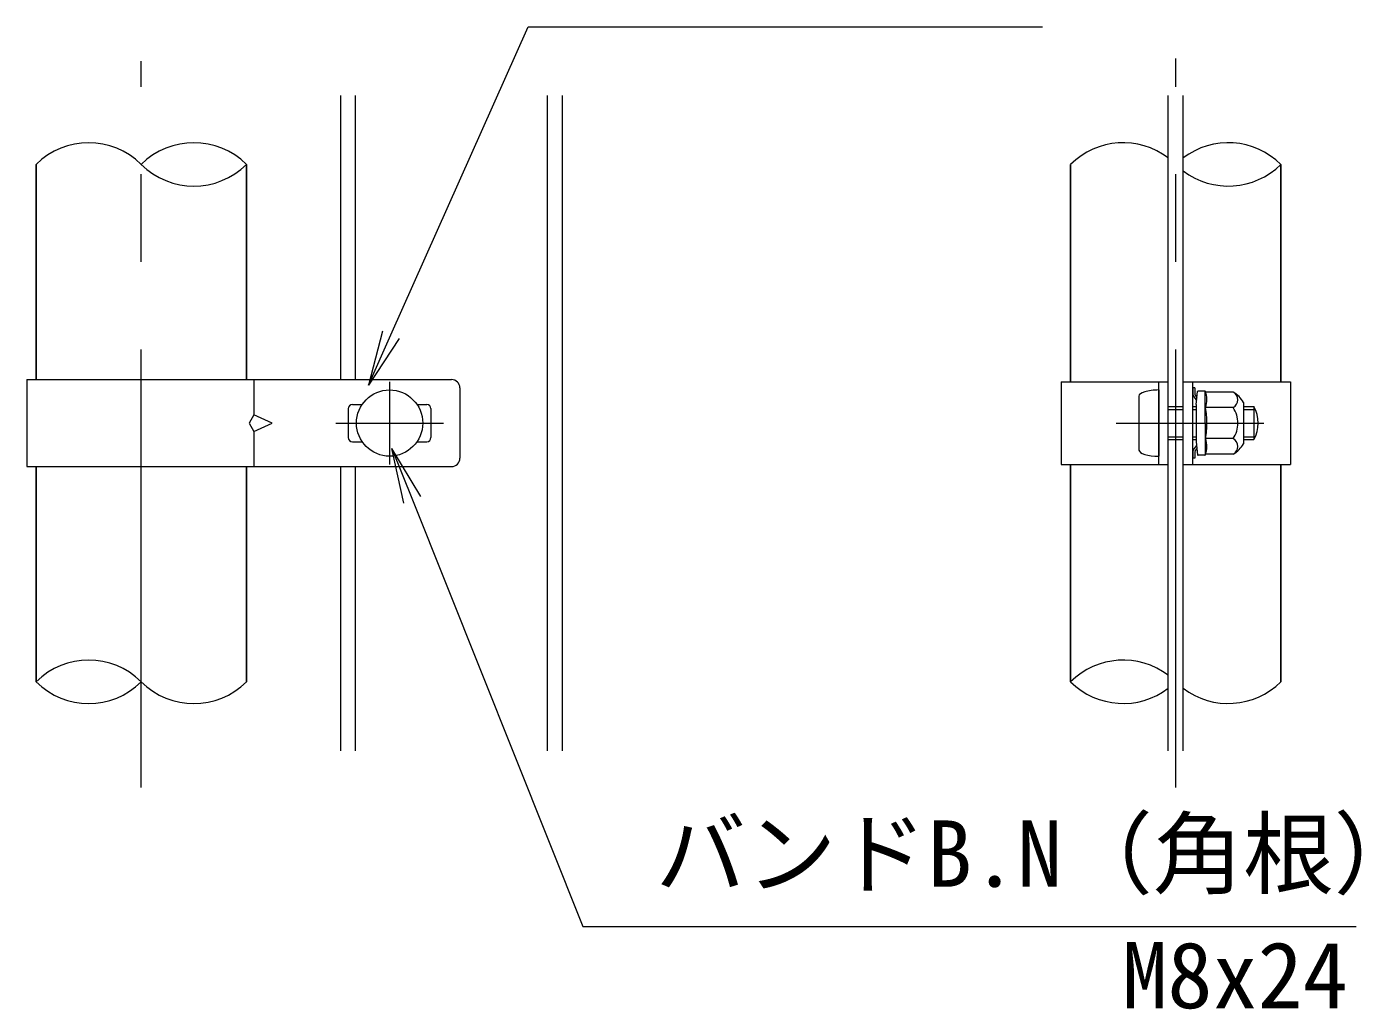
# Model space of a CAD drawing. Units: millimetres, scale not verified. Extents: x -4200 to 4200, y -2970 to 2970.
# Drawn here: x 1009 to 1976, y -498 to 214 of the extents above; entities that cross this region are included whole.
import ezdxf
from ezdxf.enums import TextEntityAlignment as Align

# ---------------------------------------------------------------- set-up
doc = ezdxf.new("R2010")
doc.units = ezdxf.units.MM
doc.header["$LTSCALE"] = 10
doc.linetypes.add('USER1', pattern=[50.8, 31.75, -6.35, 6.35, -6.35])
for name, color, linetype, lineweight in [('0-4_D-STR-DIM', 7, 'Continuous', 13), ('0-7_D-STR1', 1, 'Continuous', 25), ('0-9_D-BMK', 2, 'USER1', 13), ('0-A_D-STR2', 7, 'Continuous', 13), ('0-B_D-STR3', 3, 'Continuous', 13), ('0-D_D-STR-TXT', 7, 'Continuous', 13)]:
    doc.layers.add(name, color=color, linetype=linetype, lineweight=lineweight)
doc.styles.add('ＭＳ ゴシック', font='')
doc.styles.get('ＭＳ ゴシック').set_extended_font_data('MS Gothic')

msp = doc.modelspace()

# ---------------------------------------------------------------- linework, layer by layer
at = {"layer": '0-4_D-STR-DIM'}
for centre, start, end in [((1053.72, 75.65), 45.18146, 134.81854), ((1129.92, 75.65), 45.18146, 134.81854), ((1803.72, 75.65), 52.7739, 134.81854), ((1879.92, 75.65), 45.18146, 127.2261), ((1129.92, 152.33), 225.18146, 314.81854), ((1879.92, 152.33), 232.7739, 314.81854), ((1053.72, -299.35), 45.18146, 134.81854), ((1803.72, -299.35), 52.7739, 134.81854), ((1053.72, -222.67), 225.18146, 314.81854), ((1129.92, -222.67), 225.18146, 314.81854), ((1803.72, -222.67), 225.18146, 307.2261), ((1879.92, -222.67), 232.7739, 314.81854)]:
    msp.add_arc(centre, 54.05, start, end, dxfattribs=at)
at = {"layer": '0-7_D-STR1'}
for p, q in [((1015.62, 113.99), (1015.62, -42.01)), ((1168.02, -42.01), (1168.02, 113.99)), ((1765.62, 113.99), (1765.62, -43.51)), ((1918.02, -43.51), (1918.02, 113.99)), ((1015.62, -105.01), (1015.62, -261.01)), ((1168.02, -261.01), (1168.02, -105.01)), ((1765.62, -103.51), (1765.62, -261.01)), ((1918.02, -261.01), (1918.02, -103.51))]:
    msp.add_line(p, q, dxfattribs=at)
at = {"layer": '0-9_D-BMK'}
for p, q in [((1091.82, -337.69), (1091.82, 188.81)), ((1841.82, -337.69), (1841.82, 190.67)), ((1271.82, -43.51), (1271.82, -103.51)), ((1232.82, -73.51), (1310.82, -73.51)), ((1798.56, -73.51), (1905.78, -73.51))]:
    msp.add_line(p, q, dxfattribs=at)
at = {"layer": '0-A_D-STR2'}
for p, q in [((1236.42, -42.01), (1236.42, 163.99)), ((1247.22, -42.01), (1247.22, 163.99)), ((1386.42, -311.01), (1386.42, 163.99)), ((1397.22, -311.01), (1397.22, 163.99)), ((1836.42, -311.01), (1836.42, 163.99)), ((1847.22, -311.01), (1847.22, 163.99)), ((1236.42, -311.01), (1236.42, -105.01)), ((1247.22, -311.01), (1247.22, -105.01))]:
    msp.add_line(p, q, dxfattribs=at)
at = {"layer": '0-B_D-STR3'}
for p, q in [((1008.72, -42.01), (1316.78, -42.01)), ((1008.72, -42.01), (1008.72, -105.01)), ((1173.52, -42.01), (1173.52, -67.51)), ((1322.78, -48.01), (1322.78, -99.01)), ((1758.72, -43.51), (1836.42, -43.51)), ((1758.72, -43.51), (1758.72, -103.51)), ((1829.52, -103.51), (1829.52, -43.51)), ((1836.42, -103.51), (1836.42, -43.51)), ((1847.22, -103.51), (1847.22, -43.51)), ((1847.22, -43.51), (1924.92, -43.51)), ((1854.12, -103.51), (1854.12, -43.51)), ((1854.12, -48.01), (1854.12, -52.33)), ((1855.62, -48.01), (1854.12, -48.01)), ((1855.62, -48.01), (1855.62, -52.33)), ((1924.92, -43.51), (1924.92, -103.51)), ((1815.12, -54.01), (1815.12, -93.01)), ((1829.52, -49.51), (1829.52, -97.51)), ((1854.68, -54.07), (1856.84, -57.1)), ((1855.9, -53.2), (1857.14, -54.94)), ((1856.52, -60.01), (1857.69, -50.52)), ((1862.99, -50.26), (1857.98, -50.26)), ((1863.12, -73.51), (1863.12, -50.33)), ((1863.42, -50.99), (1863.28, -50.48)), ((1883.5, -50.99), (1863.42, -50.99)), ((1241.82, -63.01), (1241.82, -84.01)), ((1244.82, -60.01), (1251.98, -60.01)), ((1291.66, -60.01), (1298.82, -60.01)), ((1301.82, -63.01), (1301.82, -84.01)), ((1836.42, -61.51), (1847.22, -61.51)), ((1836.42, -63.54), (1847.22, -63.54)), ((1854.12, -61.51), (1856.52, -61.51)), ((1854.12, -63.54), (1856.52, -63.54)), ((1856.52, -60.01), (1856.52, -87.01)), ((1883.5, -62.25), (1863.12, -62.25)), ((1891.02, -58.51), (1891.02, -88.51)), ((1891.02, -61.51), (1898.52, -61.51)), ((1891.02, -63.54), (1899.49, -63.54)), ((1898.52, -61.51), (1898.52, -85.51)), ((1863.12, -73.51), (1863.12, -96.69)), ((1173.52, -79.51), (1173.52, -105.01)), ((1244.82, -87.01), (1251.98, -87.01)), ((1291.66, -87.01), (1298.82, -87.01)), ((1836.42, -83.48), (1847.22, -83.48)), ((1836.42, -85.51), (1847.22, -85.51)), ((1854.12, -83.48), (1856.52, -83.48)), ((1854.12, -85.51), (1856.52, -85.51)), ((1856.52, -87.01), (1857.69, -96.5)), ((1883.5, -84.77), (1863.12, -84.77)), ((1891.02, -83.48), (1899.49, -83.48)), ((1891.02, -85.51), (1898.52, -85.51)), ((1854.12, -94.69), (1854.12, -99.01)), ((1854.68, -92.95), (1856.84, -89.92)), ((1855.9, -93.82), (1857.14, -92.08)), ((1862.92, -96.76), (1857.98, -96.76)), ((1883.5, -96.03), (1863.42, -96.03)), ((1008.72, -105.01), (1316.78, -105.01)), ((1758.72, -103.51), (1836.42, -103.51)), ((1847.22, -103.51), (1924.92, -103.51))]:
    msp.add_line(p, q, dxfattribs=at)
msp.add_lwpolyline([(1186.67, -73.51), (1173.52, -67.51), (1170.04, -73.51), (1173.52, -79.51)], close=True, dxfattribs=at)
msp.add_lwpolyline([(1855.62, -94.69), (1855.62, -99.01), (1854.12, -99.01)], dxfattribs=at)
msp.add_circle((1271.82, -73.51), 24, dxfattribs=at)
for centre, radius, start, end in [((1316.78, -48.01), 6, 0, 90), ((1857.12, -52.33), 3, 180, 215.53768), ((1857.12, -52.33), 1.5, 180, 215.53768), ((1855.62, -57.97), 1.5, 33.43373, 35.53768), ((1857.98, -50.56), 0.3, 90, 173), ((1862.99, -50.56), 0.3, 15, 90), ((1848.47, -56.63), 15.97, 339.37322, 22.7756), ((1880.45, -56.62), 6.4, 298.45309, 61.54691), ((1870.7, -71.28), 24, 32.13463, 57.68315), ((1244.82, -63.01), 3, 90, 180), ((1298.82, -63.01), 3, 0, 90), ((1800.85, -73.51), 63.57, 0, 10.20031), ((1866.23, -73.51), 20.62, 0, 33.09348), ((1876.02, -73.51), 25.5, 331.92751, 28.07249), ((1800.85, -73.51), 63.57, 349.79969, 0), ((1866.23, -73.51), 20.62, 326.90652, 0), ((1244.82, -84.01), 3, 180, 270), ((1298.82, -84.01), 3, 270, 0), ((1848.47, -90.39), 15.97, 337.2244, 20.62678), ((1880.45, -90.4), 6.4, 298.45309, 61.54691), ((1857.12, -94.69), 3, 144.46232, 180), ((1857.12, -94.69), 1.5, 144.46232, 180), ((1855.62, -89.05), 1.5, 324.46232, 326.56627), ((1857.98, -96.46), 0.3, 187, 270), ((1862.92, -96.46), 0.3, 270, 337.2244), ((1870.7, -75.74), 24, 302.31685, 327.86537), ((1316.78, -99.01), 6, 270, 0)]:
    msp.add_arc(centre, radius, start, end, dxfattribs=at)
for centre, start_param, end_param in [((1829.52, -54.01), 1.570796, 3.141593), ((1829.52, -93.01), 3.141593, 4.712389)]:
    msp.add_ellipse(centre, major_axis=(14.4, 0), ratio=0.3125, start_param=start_param, end_param=end_param, dxfattribs=at)
at = {"layer": '0-D_D-STR-TXT'}
for p, q in [((1278.86, -12.24), (1256.49, -46.07)), ((1282.16, -131.6), (1273.52, -91.98))]:
    msp.add_line(p, q, dxfattribs=at)
for points in [[(1266.68, -6.82), (1256.49, -46.07), (1272.77, -9.53), (1372.27, 213.8), (1745.27, 213.8)], [(1294.55, -126.66), (1273.52, -91.98), (1288.36, -129.13), (1411.93, -438.48), (1972.5, -438.48)]]:
    msp.add_lwpolyline(points, dxfattribs=at)

# ---------------------------------------------------------------- texts
at = {"layer": '0-D_D-STR-TXT', "style": 'ＭＳ ゴシック'}
for s, p in [('バンドB.N（角根）', (1464.63, -423.99)), ('M8x24', (1803.03, -512.02))]:
    msp.add_text(s, height=48.09, dxfattribs=at).set_placement(p, align=Align.BOTTOM_LEFT)

doc.saveas('drawing.dxf')
